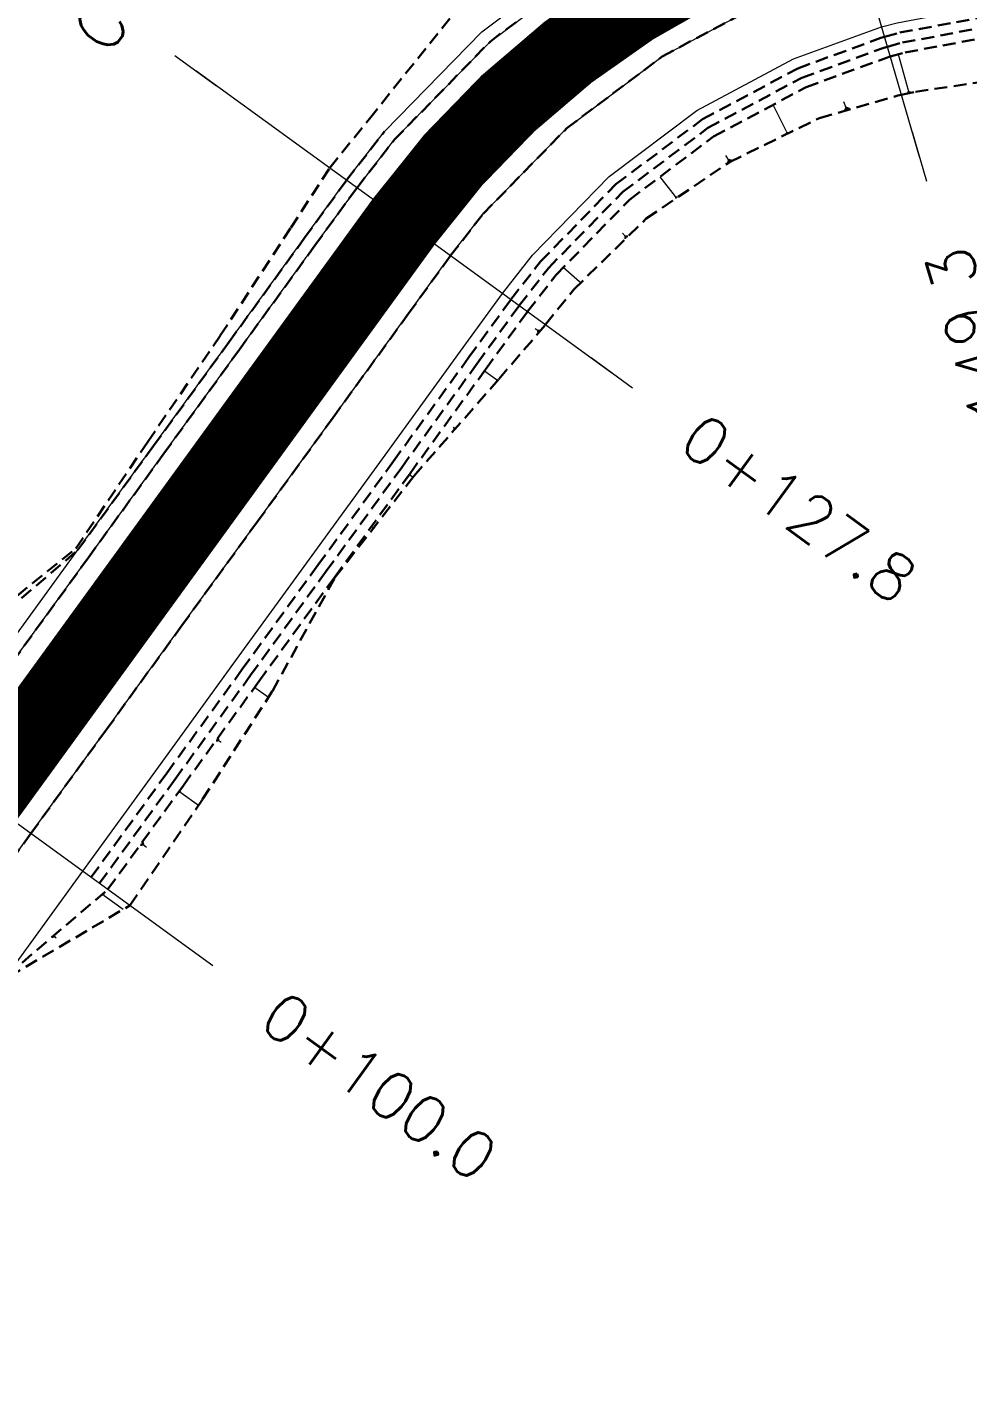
# Model space of a CAD drawing. Header units: metres. Extents: x 544752 to 548977, y 1840603 to 1844608.
# Drawn here: x 545182.3 to 545218.9, y 1844301.4 to 1844354.1 of the extents above; entities that cross this region are included whole.
import ezdxf

# ---------------------------------------------------------------- set-up
doc = ezdxf.new("R2010")
doc.units = ezdxf.units.M
doc.header["$MEASUREMENT"] = 0
for name, pattern in [('ACAD_ISO02W100', [15, 12, -3]), ('Anordnung Grundriss$0$GESTRICHELT', [0.75, 0.5, -0.25]), ('HIDDEN', [0.375, 0.25, -0.125])]:
    doc.linetypes.add(name, pattern=pattern)
doc.layers.add('C-ROAD', color=7, linetype='Continuous')
for name, color, linetype, lineweight in [('C-ROAD-CORR', 5, 'Continuous', 0), ('C-ROAD-SAMP', 150, 'HIDDEN', 0), ('C-ROAD-SAMP-TEXT', 11, 'Continuous', 0), ('C-TOPO-FEAT', 94, 'Continuous', 5)]:
    doc.layers.add(name, color=color, linetype=linetype, lineweight=lineweight)
doc.dimstyles.get("Standard").update_dxf_attribs({"dimtxt": 0.18, "dimasz": 0.18, "dimexe": 0.18, "dimexo": 0.0625, "dimgap": 0.09, "dimtad": 0, "dimtih": 1, "dimtoh": 1, "dimdec": 4, "dimzin": 0, "dimdsep": 46, "dimtxsty": 'Standard', "dimcen": 0.09, "dimadec": 0, "dimazin": 0, "dimtfac": 1, "dimtdec": 4, "dimtofl": 0, "dimtmove": 0, "dimatfit": 3, "dimfxl": 1, "dimtolj": 1, "dimtzin": 0, "dimarcsym": 0})

msp = doc.modelspace()

# ---------------------------------------------------------------- linework, layer by layer
at = {"layer": 'C-ROAD', "color": 3, "linetype": 'Continuous', "lineweight": 13}
msp.add_line((545196.9341651805, 1844346.5174559), (545211.7780346693, 1844366.958054751), dxfattribs=at)
at = {"layer": 'C-ROAD-CORR', "color": 160, "linetype": 'Continuous'}
for p, q in [((545216.5606233695, 1844351.626808459, 799.1835114748349), (545216.1722274472, 1844353.027467105, 797.7298866248283)), ((545216.5203212247, 1844351.52381852, 799.2719941365024), (545216.6482091098, 1844351.559281217, 799.2719941365024)), ((545216.5303967609, 1844351.549566005, 799.2498734710855), (545216.6263126747, 1844351.576163028, 799.2498734710855)), ((545216.5404722971, 1844351.57531349, 799.2277528056686), (545216.6044162397, 1844351.593044838, 799.2277528056686)), ((545216.5505478333, 1844351.601060974, 799.2056321402517), (545216.5825198046, 1844351.609926648, 799.2056321402517)), ((545211.8241964064, 1844350.02202592, 798.2969419104041), (545211.2967173186, 1844351.0641362, 797.1252338485114)), ((545214.1446030692, 1844350.950602163, 798.7183131021802), (545214.0546856336, 1844351.182488669, 798.4690152575226)), ((545211.8087547651, 1844349.934657037, 798.368145521047), (545211.9037468758, 1844349.982738658, 798.368145521047)), ((545211.8126151755, 1844349.956499257, 798.3503446183863), (545211.8838592584, 1844349.992560474, 798.3503446183863)), ((545211.8164755858, 1844349.978341478, 798.3325437157256), (545211.863971641, 1844350.002382289, 798.3325437157256)), ((545211.8203359961, 1844350.000183699, 798.3147428130649), (545211.8440840237, 1844350.012204105, 798.3147428130649)), ((545209.5745087069, 1844348.913295675, 797.9134783661322), (545209.4617101616, 1844349.090451878, 797.7034497914436)), ((545207.5030747231, 1844347.50044356, 797.5017660384078), (545206.902476776, 1844348.266121442, 796.5252196437273)), ((545207.5034748075, 1844347.481971205, 797.516599293048), (545207.5209202076, 1844347.495655381, 797.516599293048)), ((545207.503874892, 1844347.46349885, 797.5314325476882), (545207.538765692, 1844347.490867203, 797.5314325476882)), ((545207.5042749764, 1844347.445026495, 797.5462658023283), (545207.5566111766, 1844347.486079025, 797.5462658023283)), ((545207.5046750609, 1844347.426554139, 797.5610990569685), (545207.5744566611, 1844347.481290846, 797.5610990569685)), ((545205.5538434356, 1844345.940258359, 797.1164711656832), (545205.4356235001, 1844346.063999013, 796.9448787418128)), ((545203.7671182518, 1844344.182742364, 796.7670666502398), (545203.1335700974, 1844344.72811257, 795.9301422551181)), ((545203.7705329129, 1844344.167221427, 796.7797951680603), (545203.7829744568, 1844344.181674576, 796.7797951680603)), ((545203.7739475741, 1844344.151700489, 796.7925236858808), (545203.7988306618, 1844344.180606789, 796.7925236858808)), ((545203.7773622352, 1844344.136179552, 796.8052522037013), (545203.8146868668, 1844344.179539001, 796.8052522037013)), ((545203.7807768964, 1844344.120658615, 796.8179807215218), (545203.8305430718, 1844344.178471213, 796.8179807215218)), ((545202.1581625926, 1844342.265651498, 796.4182618569026), (545202.0371195422, 1844342.353552409, 796.2686691097235)), ((545200.5431634495, 1844340.358750567, 795.9983276781586), (545200.066503533, 1844340.704898821, 795.4092408515019)), ((545200.5464665462, 1844340.348042366, 796.0072925350668), (545200.5543681901, 1844340.358923244, 796.0072925350668)), ((545200.5497696429, 1844340.337334164, 796.0162573919749), (545200.5655729308, 1844340.35909592, 796.0162573919749)), ((545200.5530727396, 1844340.326625963, 796.0252222488831), (545200.5767776715, 1844340.359268597, 796.0252222488831)), ((545200.5563758364, 1844340.315917761, 796.0341871057913), (545200.5879824121, 1844340.359441273, 796.0341871057913)), ((545198.9091015025, 1844338.468572521, 795.55336090044), (545198.850160948, 1844338.511374882, 795.4805183914615)), ((545197.2775425949, 1844336.5763079, 795.1116251331243), (545197.1405722989, 1844336.675775103, 794.9423484765913)), ((545197.2784917541, 1844336.573230851, 795.1142012236695), (545197.2807623257, 1844336.576357519, 795.1142012236695)), ((545197.2794409132, 1844336.570153803, 795.1167773142147), (545197.2839820565, 1844336.576407138, 795.1167773142147)), ((545197.2803900724, 1844336.567076755, 795.1193534047599), (545197.2872017873, 1844336.576456757, 795.1193534047599)), ((545197.2813392315, 1844336.563999707, 795.121929495305), (545197.2904215181, 1844336.576506377, 795.121929495305)), ((545195.7472651764, 1844334.599613362, 794.8006270371983), (545195.7328155056, 1844334.610106647, 794.78276920935)), ((545191.1614636761, 1844328.423541801, 793.9763841590253), (545191.122593573, 1844328.370016123, 793.9763841590253)), ((545191.1655258596, 1844328.410372741, 793.9690341080558), (545191.1363732823, 1844328.370228482, 793.9690341080558)), ((545191.1695880431, 1844328.39720368, 793.9616840570862), (545191.1501529915, 1844328.370440841, 793.9616840570862)), ((545191.1736502266, 1844328.38403462, 793.9543340061167), (545191.1639327009, 1844328.3706532, 793.9543340061167)), ((545191.1777124101, 1844328.370865559, 793.9469839551472), (545191.6691898408, 1844328.013956895, 793.5420511158497)), ((545189.7180532267, 1844326.341203412, 793.7048753908977), (545189.8262009755, 1844326.262667011, 793.6157714519682)), ((545188.2349980277, 1844324.386045337, 793.5045732244874), (545188.1803070524, 1844324.310733688, 793.5045732244874)), ((545188.2407135973, 1844324.367516218, 793.4942315628423), (545188.1996953657, 1844324.311032481, 793.4942315628423)), ((545188.2464291668, 1844324.348987099, 793.4838899011971), (545188.2190836791, 1844324.311331275, 793.4838899011971)), ((545188.2521447364, 1844324.330457981, 793.473548239552), (545188.2384719924, 1844324.311630069, 793.473548239552)), ((545188.2578603058, 1844324.311928862, 793.4632065779068), (545188.9493784077, 1844323.809751576, 792.8934583638978)), ((545186.7935022018, 1844322.285679049, 793.2249694982813), (545186.928624308, 1844322.187553993, 793.1136411346474)), ((545185.2512478135, 1844320.387918746, 793.0356409406703), (545185.1920713428, 1844320.306430392, 793.0356409406703)), ((545185.2574321469, 1844320.367869956, 793.0244511048124), (545185.2130497941, 1844320.306753691, 793.0244511048124)), ((545185.2636164805, 1844320.347821167, 793.0132612689546), (545185.2340282452, 1844320.30707699, 793.0132612689546)), ((545185.269800814, 1844320.327772378, 793.0020714330967), (545185.2550066964, 1844320.307400289, 793.0020714330967)), ((545185.2759851476, 1844320.307723588, 792.9908815972389), (545186.0242182959, 1844319.764360095, 792.3744053273344)), ((545183.3436259807, 1844318.706647857, 792.7891730792791), (545183.415938461, 1844318.654134864, 792.7295941523162))]:
    msp.add_line(p, q, dxfattribs=at)
at = {"layer": 'C-ROAD-CORR', "color": 5, "linetype": 'Anordnung Grundriss$0$GESTRICHELT', "lineweight": 30, "extrusion": (-0.2559461382634869, 0.6600550292393612, 0.7062711467162128), "const_width": 0.1, "elevation": 1078391.777488468}
msp.add_lwpolyline([(-1175133.818643578, -1074719.107169674), (-1175133.714652248, -1074719.24582478), (-1175133.610660919, -1074719.107169674)], dxfattribs=at)
at = {"layer": 'C-ROAD-CORR', "color": 5, "linetype": 'Anordnung Grundriss$0$GESTRICHELT', "lineweight": 30, "extrusion": (-0.3797877116520063, 0.5964770984756425, 0.7070900685713323), "const_width": 0.1, "elevation": 893612.1884020146}
msp.add_lwpolyline([(-1450476.684793186, -892441.4379492911), (-1450476.596939366, -892441.5550877167), (-1450476.509085547, -892441.437949291)], dxfattribs=at)
at = {"layer": 'C-ROAD-CORR', "color": 5, "linetype": 'Anordnung Grundriss$0$GESTRICHELT', "lineweight": 30, "extrusion": (-0.4891139250254048, 0.511954913910385, 0.7061655149249737), "const_width": 0.1, "elevation": 678117.2348432405}
msp.add_lwpolyline([(-1668273.907063323, -675189.5847915213), (-1668273.835511361, -675189.6801941372), (-1668273.763959399, -675189.5847915212)], dxfattribs=at)
at = {"layer": 'C-ROAD-CORR', "color": 5, "linetype": 'Anordnung Grundriss$0$GESTRICHELT', "lineweight": 30, "extrusion": (-0.572155825247077, 0.4154969461337069, 0.7071067807547881), "const_width": 0.1, "elevation": 454941.14102679}
msp.add_lwpolyline([(-1812712.1395998, -453814.7515281567), (-1812712.077022419, -453814.8349646637), (-1812712.014445039, -453814.7515281572)], dxfattribs=at)
at = {"layer": 'C-ROAD-CORR', "color": 5, "linetype": 'Anordnung Grundriss$0$GESTRICHELT', "lineweight": 30, "extrusion": (-0.5721558243403855, 0.4154969456826325, 0.70710678175349), "const_width": 0.1, "elevation": 454940.8104071566}
msp.add_lwpolyline([(-1812707.125779942, -453815.68815473), (-1812707.095308589, -453815.7287832004), (-1812707.064837236, -453815.6881547304)], dxfattribs=at)
at = {"layer": 'C-ROAD-CORR', "color": 5, "linetype": 'Anordnung Grundriss$0$GESTRICHELT', "lineweight": 30, "extrusion": (-0.5721558197891513, 0.4154969478830534, 0.707106784143153), "const_width": 0.1, "elevation": 454940.486207819}
msp.add_lwpolyline([(-1812702.110260683, -453816.4622210982), (-1812702.102790427, -453816.472181439), (-1812702.095320171, -453816.4622210984)], dxfattribs=at)
at = {"layer": 'C-ROAD-CORR', "color": 5, "linetype": 'Anordnung Grundriss$0$GESTRICHELT', "lineweight": 30, "extrusion": (-0.4488359564248821, 0.325942621171068, -0.8320502941074507), "const_width": 0.1, "elevation": 355783.4110362507}
msp.add_lwpolyline([(-1812691.821511155, 535106.0680179815), (-1812691.881610048, 535105.9878861243), (-1812691.941708941, 535106.0680179818)], dxfattribs=at)
at = {"layer": 'C-ROAD-CORR', "color": 5, "linetype": 'Anordnung Grundriss$0$GESTRICHELT', "lineweight": 30, "extrusion": (-0.4488359559711984, 0.3259426207148386, -0.8320502945309035), "const_width": 0.1, "elevation": 355783.8005230771}
msp.add_lwpolyline([(-1812686.806640033, 535105.8079565105), (-1812686.881728873, 535105.7078380566), (-1812686.956817713, 535105.8079565103)], dxfattribs=at)
at = {"layer": 'C-ROAD-CORR', "color": 5, "linetype": 'Anordnung Grundriss$0$GESTRICHELT', "lineweight": 30, "extrusion": (-0.4488359563321659, 0.3259426203631181, -0.8320502944739667), "const_width": 0.1, "elevation": 355784.544151868}
msp.add_lwpolyline([(-1812681.918992302, 535106.0910989551), (-1812681.959177142, 535106.0375191682), (-1812681.999361983, 535106.0910989553)], dxfattribs=at)
at = {"layer": 'C-ROAD-CORR', "color": 92, "linetype": 'Anordnung Grundriss$0$GESTRICHELT', "lineweight": 30}
for points in [[(545177.3400871826, 1844326.411991821, 793.0923485846172), (545180.1444708474, 1844330.554781172, 793.4510743308191), (545184.1791229653, 1844333.804155193, 794.0234297306611), (545186.9758665536, 1844337.952492732, 794.375860746656), (545189.7972226725, 1844342.082956763, 794.7485702559668), (545192.535513373, 1844346.273742523, 795.0528413923803), (545194.0541668218, 1844348.608897549, 795.2181314127632), (545195.5993157084, 1844350.521844158, 795.4544703729567)], [(545177.4133633585, 1844326.358778997, 793.1527215093623), (545180.3513704379, 1844330.404531635, 793.6215408332121), (545184.2603581501, 1844333.745162573, 794.0903601570617), (545187.1983652295, 1844337.79091521, 794.5591794809114), (545190.136372309, 1844341.836667847, 795.0279988047611), (545193.0743793884, 1844345.882420484, 795.4968181286108), (545194.7090012301, 1844348.133359794, 795.7576555894796), (545196.1876279247, 1844350.030117356, 795.9656374524606)]]:
    msp.add_polyline3d(points, dxfattribs=at)
at = {"layer": 'C-ROAD-CORR', "color": 11, "linetype": 'Anordnung Grundriss$0$GESTRICHELT', "lineweight": 30}
msp.add_polyline3d([(545177.4133633585, 1844326.358778997, 793.1527215093623), (545180.3513704379, 1844330.404531635, 793.6215408332121), (545184.2603581501, 1844333.745162573, 794.0903601570617), (545187.1983652295, 1844337.79091521, 794.5591794809114), (545190.136372309, 1844341.836667847, 795.0279988047611), (545193.0743793884, 1844345.882420484, 795.4968181286108), (545194.7090012301, 1844348.133359794, 795.7576555894796), (545196.1876279247, 1844350.030117356, 795.9656374524606)], dxfattribs=at)
at = {"layer": 'C-ROAD-SAMP', "color": 1, "linetype": 'Continuous', "lineweight": 13}
for points in [[(545211.4010911876, 1844368.254638769), (545214.1927164256, 1844358.652200093), (545216.9843416637, 1844349.049761417)], [(545188.8426599063, 1844352.393470059), (545196.9341651807, 1844346.517455901), (545205.0256704551, 1844340.641441742)], [(545172.5180026675, 1844329.913767564), (545180.6095079419, 1844324.037753405), (545188.7010132163, 1844318.161739246)]]:
    msp.add_lwpolyline(points, dxfattribs=at)
at = {"layer": 'C-ROAD-SAMP-TEXT', "color": 4, "linetype": 'Continuous', "lineweight": 5}
for p, q in [((545216.7051791399, 1844350.010005285), (545217.2635041875, 1844348.089517549)), ((545204.2165199276, 1844341.229043158), (545205.8348209825, 1844340.053840326)), ((545187.8918626888, 1844318.749340662), (545189.5101637437, 1844317.57413783))]:
    msp.add_line(p, q, dxfattribs=at)
at = {"layer": 'C-ROAD-SAMP-TEXT', "color": 1, "linetype": 'Continuous', "lineweight": -3}
msp.add_line((545197.7433157081, 1844345.929854485), (545196.1250146532, 1844347.105057317), dxfattribs=at)

# ---------------------------------------------------------------- texts
at = {"layer": 'C-ROAD-SAMP-TEXT', "color": 1, "linetype": 'Continuous', "lineweight": 13, "insert": (545185.6060577965, 1844354.743875723), "char_height": 1.8, "width": 3.116571428571429, "attachment_point": 5, "rotation": 54.013018491965106, "bg_fill": 3, "box_fill_scale": 1.416666666666667, "bg_fill_color": 256, "bg_fill_true_color": 13158600, "bg_fill_transparency": 0}
msp.add_mtext('{\\Fsimplex.shx|c0;C4}', dxfattribs=at)
at = {"layer": 'C-ROAD-SAMP-TEXT', "color": 1, "linetype": 'Continuous', "lineweight": -3, "char_height": 1.8, "width": 10.908, "attachment_point": 5, "rotation": 324.0130184919651, "bg_fill": 3, "box_fill_scale": 1.416666666666667, "bg_fill_color": 256, "bg_fill_true_color": 13158600, "bg_fill_transparency": 0}
for s, insert in [('{\\Fsimplex.shx|c0;0+127.8}', (545212.308025202, 1844335.353028999)), ('{\\Fsimplex.shx|c0;0+100.0}', (545195.9833679632, 1844312.873326503))]:
    msp.add_mtext(s, dxfattribs=dict(at, insert=insert))

# ---------------------------------------------------------------- next in the draw order: linework, layer by layer
at = {"layer": 'C-ROAD', "color": 1, "linetype": 'ACAD_ISO02W100', "lineweight": 60, "ltscale": 0.1, "const_width": 3, "flags": 128}
msp.add_lwpolyline([(545121.849366354, 1844243.12270066), (545196.9341651805, 1844346.5174559)], dxfattribs=at)
at = {"layer": 'C-ROAD-CORR', "color": 11, "linetype": 'Anordnung Grundriss$0$GESTRICHELT', "lineweight": 30}
msp.add_polyline3d([(545161.919896945, 1844288.175503883, 789.3671281081979), (545164.8579040244, 1844292.22125652, 789.8023818730226), (545167.7959111038, 1844296.267009157, 790.259807698157), (545167.8366535876, 1844296.323113178, 790.2663068656708), (545170.7339181833, 1844300.312761794, 790.7286248901138), (545172.7009446297, 1844305.06363613, 791.1974442139635), (545175.638951709, 1844309.109388768, 791.6662635378133), (545178.5769587884, 1844313.155141405, 792.1350828616629), (545181.5149658679, 1844317.200894042, 792.6039021855127), (545185.4239535802, 1844320.54152498, 793.0727215093623), (545188.3619606596, 1844324.587277618, 793.541540833212), (545191.2999677389, 1844328.633030255, 794.0103601570617)], dxfattribs=at)
at = {"layer": 'C-ROAD-CORR', "color": 92, "linetype": 'Anordnung Grundriss$0$GESTRICHELT', "lineweight": 30}
for points in [[(545161.919896945, 1844288.175503883, 789.3671281081979), (545164.8579040244, 1844292.22125652, 789.8023818730226), (545167.7959111038, 1844296.267009157, 790.259807698157), (545167.8366535876, 1844296.323113178, 790.2663068656708), (545170.7339181833, 1844300.312761794, 790.7286248901138), (545172.7009446297, 1844305.06363613, 791.1974442139635), (545175.638951709, 1844309.109388768, 791.6662635378133), (545178.5769587884, 1844313.155141405, 792.1350828616629), (545181.5149658679, 1844317.200894042, 792.6039021855127), (545185.4239535802, 1844320.54152498, 793.0727215093623), (545188.3619606596, 1844324.587277618, 793.541540833212), (545191.2999677389, 1844328.633030255, 794.0103601570617)], [(545162.0501170837, 1844288.080938613, 789.259838521341), (545165.0629343844, 1844292.072364409, 789.6334554469993), (545168.144731886, 1844296.013697099, 789.9724110022169), (545168.1886419344, 1844296.067500849, 789.9763003836272), (545171.2502602771, 1844299.937796525, 790.3032058229387), (545172.7945964827, 1844304.995626583, 791.1202835787408), (545175.8217346338, 1844308.976652643, 791.515666981285), (545178.744539302, 1844313.033445202, 791.9970117134397), (545181.587637202, 1844317.148120451, 792.5440275954861), (545186.2835520534, 1844319.917288497, 792.3644903096164), (545189.109896758, 1844324.04412984, 792.9253093054718), (545191.8232934654, 1844328.252993503, 793.5791872098235)]]:
    msp.add_polyline3d(points, dxfattribs=at)
at = {"layer": 'C-ROAD-SAMP-TEXT', "color": 4, "linetype": 'Continuous', "lineweight": 9}
msp.add_line((545188.0335093788, 1844352.981071475), (545189.6518104337, 1844351.805868643), dxfattribs=at)

# ---------------------------------------------------------------- next in the draw order: texts
at = {"layer": 'C-ROAD-SAMP-TEXT', "color": 1, "linetype": 'Continuous', "lineweight": -3, "insert": (545219.4968043779, 1844340.407566608), "char_height": 1.8, "width": 10.908, "attachment_point": 5, "rotation": 106.21022788060866, "bg_fill": 3, "box_fill_scale": 1.416666666666667, "bg_fill_color": 256, "bg_fill_true_color": 13158600, "bg_fill_transparency": 0}
msp.add_mtext('{\\Fsimplex.shx|c0;0+149.3}', dxfattribs=at)

# ---------------------------------------------------------------- next in the draw order: linework, layer by layer
at = {"layer": 'C-ROAD', "color": 1, "linetype": 'ACAD_ISO02W100', "lineweight": -3, "ltscale": 0.1, "const_width": 3, "flags": 128}
msp.add_lwpolyline([(545196.9341651805, 1844346.5174559, -0.342403733297367), (545235.2670692863, 1844357.661614812)], format="xyb", dxfattribs=at)
at = {"layer": 'C-ROAD-CORR', "color": 11, "linetype": 'Anordnung Grundriss$0$GESTRICHELT', "lineweight": 30}
for points in [[(545156.5706819177, 1844298.239399348, 790.224261258241), (545159.567988101, 1844302.242089247, 790.6084014562375), (545159.6098212916, 1844302.297401201, 790.613552658509), (545162.5729349542, 1844306.239230526, 790.9944901923444), (545165.5351292273, 1844310.267418534, 791.4334174343875), (545168.4461171743, 1844314.332792341, 791.9356287308743), (545171.3519269014, 1844318.401926549, 792.4442396032348), (545174.397588449, 1844322.369501003, 792.7800126464253), (545177.3400871826, 1844326.411991821, 793.0923485846172), (545180.1444708474, 1844330.554781172, 793.4510743308191), (545184.1791229653, 1844333.804155193, 794.0234297306611), (545186.9758665536, 1844337.952492732, 794.375860746656), (545189.7972226725, 1844342.082956763, 794.7485702559668), (545192.535513373, 1844346.273742523, 795.0528413923803), (545194.0541668218, 1844348.608897549, 795.2181314127632), (545195.5993157084, 1844350.521844158, 795.4544703729567), (545199.1015221964, 1844354.895972143, 796.5501555987879), (545203.0314005058, 1844359.153121724, 798.0654500467282), (545207.5523534787, 1844363.18842053, 799.9669922020393), (545211.8523518929, 1844365.914986504, 801.4334811715464), (545212.0514966579, 1844366.017419189, 801.4923304570713), (545212.8789940849, 1844366.428721337, 801.734832916218), (545218.749118789, 1844369.648664446, 804.2866039566247), (545225.3541047338, 1844371.717325343, 806.5877824344045)], [(545171.2502602771, 1844299.937796525, 790.3032058229387), (545172.7945964827, 1844304.995626583, 791.1202835787408), (545175.8217346338, 1844308.976652643, 791.515666981285), (545178.744539302, 1844313.033445202, 791.9970117134397), (545181.587637202, 1844317.148120451, 792.5440275954861), (545186.2835520534, 1844319.917288497, 792.3644903096164), (545189.109896758, 1844324.04412984, 792.9253093054718), (545191.8232934654, 1844328.252993503, 793.5791872098235), (545194.2533087231, 1844332.66764748, 794.4981301016782), (545197.3249854387, 1844336.616329838, 795.1321469156219), (545200.6328970572, 1844340.39345949, 796.0581179393172), (545202.4477570337, 1844342.513510689, 796.5417052208471), (545203.5474149627, 1844343.878614043, 796.7776892793421), (545206.3605672996, 1844346.636906996, 797.3344795265285), (545209.6070372474, 1844348.837573582, 797.9942347050043), (545213.1048320294, 1844350.550332267, 798.6012304118833), (545216.1507876008, 1844351.425627631, 799.211008730325), (545216.2849456989, 1844351.455495098, 799.2368395150597), (545216.8376018278, 1844351.572715016, 799.3405434328419), (545220.6285179505, 1844352.129926749, 799.9371348783205)]]:
    msp.add_polyline3d(points, dxfattribs=at)
at = {"layer": 'C-ROAD-CORR', "color": 5, "linetype": 'Anordnung Grundriss$0$GESTRICHELT', "lineweight": 30}
for points in [[(545161.2016192626, 1844301.141444788, 790.3663068656708), (545164.0988838582, 1844305.131093404, 790.8286248901138), (545167.0368909376, 1844309.176846042, 791.2974442139636), (545169.9748980169, 1844313.222598679, 791.7662635378133), (545172.9129050963, 1844317.268351316, 792.2350828616629), (545175.8509121757, 1844321.314103953, 792.7039021855127), (545178.7889192551, 1844325.35985659, 793.1727215093623), (545181.7269263346, 1844329.405609228, 793.641540833212), (545184.6649334138, 1844333.451361865, 794.1103601570617), (545187.6029404933, 1844337.497114502, 794.5791794809114), (545190.5409475727, 1844341.542867139, 795.047998804761), (545193.4789546521, 1844345.588619777, 795.5168181286108), (545195.1135764938, 1844347.839559086, 795.7776555894795), (545196.571267795, 1844349.709461076, 795.9856374524605), (545200.3001920207, 1844353.532171253, 796.4544567763102), (545204.5698957428, 1844356.739603108, 796.9232761001599), (545209.2799155882, 1844359.25628784, 797.3920954240095), (545213.3819070493, 1844360.759093737, 797.7754918436648), (545213.564600747, 1844360.812748795, 797.7921756722362), (545214.3194278292, 1844361.02300948, 797.8604991714869), (545219.5698559951, 1844361.998198209, 798.31223957687)], [(545164.842796636, 1844298.497238417, 790.3663068656708), (545167.7400612317, 1844302.486887033, 790.8286248901138), (545170.6780683111, 1844306.53263967, 791.2974442139636), (545173.6160753904, 1844310.578392307, 791.7662635378133), (545176.5540824698, 1844314.624144944, 792.2350828616629), (545179.4920895492, 1844318.669897582, 792.7039021855127), (545182.4300966286, 1844322.715650219, 793.1727215093623), (545185.368103708, 1844326.761402856, 793.641540833212), (545188.3061107873, 1844330.807155493, 794.1103601570617), (545191.2441178667, 1844334.852908131, 794.5791794809114), (545194.1821249461, 1844338.898660768, 795.047998804761), (545197.1201320256, 1844342.944413405, 795.5168181286108), (545198.7547538673, 1844345.195352715, 795.7776555894795), (545200.0240266279, 1844346.823554556, 795.9856374524605), (545203.270956854, 1844350.152148131, 796.4544567763102), (545206.988766397, 1844352.944993147, 796.9232761001599), (545211.0899775978, 1844355.136375763, 797.3920954240095), (545214.6617530633, 1844356.444931688, 797.7754918436648), (545214.8208321041, 1844356.491651391, 797.7921756722362), (545215.4780916031, 1844356.67473416, 797.8604991714869), (545220.0498589225, 1844357.523871758, 798.31223957687)]]:
    msp.add_polyline3d(points, dxfattribs=at)
at = {"layer": 'C-ROAD-CORR', "color": 160, "linetype": 'Anordnung Grundriss$0$GESTRICHELT', "lineweight": 30}
for points in [[(545161.2016192626, 1844301.141444788, 790.2163068656708), (545164.0988838582, 1844305.131093404, 790.6786248901138), (545167.0368909376, 1844309.176846042, 791.1474442139636), (545169.9748980169, 1844313.222598679, 791.6162635378133), (545172.9129050963, 1844317.268351316, 792.085082861663), (545175.8509121757, 1844321.314103953, 792.5539021855127), (545178.7889192551, 1844325.35985659, 793.0227215093623), (545181.7269263346, 1844329.405609228, 793.4915408332121), (545184.6649334138, 1844333.451361865, 793.9603601570617), (545187.6029404933, 1844337.497114502, 794.4291794809114), (545190.5409475727, 1844341.542867139, 794.8979988047611), (545193.4789546521, 1844345.588619777, 795.3668181286108), (545195.1135764938, 1844347.839559086, 795.6276555894796), (545196.571267795, 1844349.709461076, 795.8356374524606), (545200.3001920207, 1844353.532171253, 796.3044567763102), (545204.5698957428, 1844356.739603108, 796.7732761001599), (545209.2799155882, 1844359.25628784, 797.2420954240096), (545213.3819070493, 1844360.759093737, 797.6254918436648), (545213.564600747, 1844360.812748795, 797.6421756722362), (545214.3194278292, 1844361.02300948, 797.710499171487), (545219.5698559951, 1844361.998198209, 798.16223957687)], [(545164.842796636, 1844298.497238417, 790.2163068656708), (545167.7400612317, 1844302.486887033, 790.6786248901138), (545170.6780683111, 1844306.53263967, 791.1474442139636), (545173.6160753904, 1844310.578392307, 791.6162635378133), (545176.5540824698, 1844314.624144944, 792.085082861663), (545179.4920895492, 1844318.669897582, 792.5539021855127), (545182.4300966286, 1844322.715650219, 793.0227215093623), (545185.368103708, 1844326.761402856, 793.4915408332121), (545188.3061107873, 1844330.807155493, 793.9603601570617), (545191.2441178667, 1844334.852908131, 794.4291794809114), (545194.1821249461, 1844338.898660768, 794.8979988047611), (545197.1201320256, 1844342.944413405, 795.3668181286108), (545198.7547538673, 1844345.195352715, 795.6276555894796), (545200.0240266279, 1844346.823554556, 795.8356374524606), (545203.270956854, 1844350.152148131, 796.3044567763102), (545206.988766397, 1844352.944993147, 796.7732761001599), (545211.0899775978, 1844355.136375763, 797.2420954240096), (545214.6617530633, 1844356.444931688, 797.6254918436648), (545214.8208321041, 1844356.491651391, 797.6421756722362), (545215.4780916031, 1844356.67473416, 797.710499171487), (545220.0498589225, 1844357.523871758, 798.16223957687)]]:
    msp.add_polyline3d(points, dxfattribs=at)
at = {"layer": 'C-ROAD-CORR', "color": 150, "linetype": 'Anordnung Grundriss$0$GESTRICHELT', "lineweight": 30}
msp.add_polyline3d([(545163.0222079493, 1844299.819341603, 790.4338068656708), (545165.9194725449, 1844303.808990219, 790.8961248901138), (545168.8574796243, 1844307.854742856, 791.3649442139636), (545171.7954867036, 1844311.900495493, 791.8337635378133), (545174.733493783, 1844315.94624813, 792.3025828616629), (545177.6715008625, 1844319.992000767, 792.7714021855127), (545180.6095079419, 1844324.037753405, 793.2402215093623), (545183.5475150213, 1844328.083506042, 793.709040833212), (545186.4855221006, 1844332.129258679, 794.1778601570617), (545189.42352918, 1844336.175011316, 794.6466794809114), (545192.3615362594, 1844340.220763953, 795.115498804761), (545195.2995433388, 1844344.266516591, 795.5843181286108), (545196.9341651805, 1844346.5174559, 795.8451555894795), (545198.2976472115, 1844348.266507816, 796.0531374524605), (545201.7855744374, 1844351.842159692, 796.5219567763102), (545205.7793310699, 1844354.842298128, 796.9907761001599), (545210.184946593, 1844357.196331802, 797.4595954240095), (545214.0218300563, 1844358.602012713, 797.8429918436648), (545214.1927164255, 1844358.652200093, 797.8596756722362), (545214.8987597162, 1844358.84887182, 797.9279991714869), (545219.8098574588, 1844359.761034983, 798.37973957687)], dxfattribs=at)
msp.add_polyline3d([(545163.0222079493, 1844299.819341603, 790.4338068656708), (545165.9194725449, 1844303.808990219, 790.8961248901138), (545168.8574796243, 1844307.854742856, 791.3649442139636), (545171.7954867036, 1844311.900495493, 791.8337635378133), (545174.733493783, 1844315.94624813, 792.3025828616629), (545177.6715008625, 1844319.992000767, 792.7714021855127), (545180.6095079419, 1844324.037753405, 793.2402215093623), (545183.5475150213, 1844328.083506042, 793.709040833212), (545186.4855221006, 1844332.129258679, 794.1778601570617), (545189.42352918, 1844336.175011316, 794.6466794809114), (545192.3615362594, 1844340.220763953, 795.115498804761), (545195.2995433388, 1844344.266516591, 795.5843181286108), (545196.9341651805, 1844346.5174559, 795.8451555894795), (545198.2976472115, 1844348.266507816, 796.0531374524605), (545201.7855744374, 1844351.842159692, 796.5219567763102), (545205.7793310699, 1844354.842298128, 796.9907761001599), (545210.184946593, 1844357.196331802, 797.4595954240095), (545214.0218300563, 1844358.602012713, 797.8429918436648), (545214.1927164255, 1844358.652200093, 797.8596756722362), (545214.8987597162, 1844358.84887182, 797.9279991714869), (545219.8098574588, 1844359.761034983, 798.37973957687)], dxfattribs=at)
at = {"layer": 'C-ROAD-CORR', "color": 92, "linetype": 'Anordnung Grundriss$0$GESTRICHELT', "lineweight": 30}
for points in [[(545184.7766331582, 1844321.011606113, 792.6727215093623), (545187.7146402376, 1844325.05735875, 793.141540833212), (545190.6526473169, 1844329.103111387, 793.6103601570617), (545193.5906543963, 1844333.148864025, 794.0791794809114), (545196.5286614757, 1844337.194616662, 794.547998804761), (545199.4666685552, 1844341.240369299, 795.0168181286108), (545201.1012903969, 1844343.491308609, 795.2776555894795), (545202.2491378757, 1844344.963748132, 795.4856374524605), (545205.1854497466, 1844347.973911008, 795.9544567763102), (545208.5475941519, 1844350.499577839, 796.4232761001599), (545212.256462004, 1844352.481321314, 796.8920954240095), (545215.4865427167, 1844353.664693924, 797.2754918436648), (545215.6304034231, 1844353.706944175, 797.2921756722362), (545216.2247860353, 1844353.872512287, 797.3604991714869), (545220.3591941425, 1844354.640416934, 797.81223957687), (545224.5624063708, 1844354.766966953, 798.2389452364021), (545228.7355238488, 1844354.249184704, 798.6406161500834), (545232.7803558153, 1844353.099253269, 799.0172523179137), (545233.3718494067, 1844352.873019861, 799.0717518944988), (545237.3214944559, 1844351.309837781, 799.3688537398932), (545241.970615768, 1844349.469818481, 799.6954204160218), (545246.61973708, 1844347.62979918, 799.9969523462994)], [(545185.1002933691, 1844320.776565546, 792.6727215093623), (545188.0383004486, 1844324.822318184, 793.141540833212), (545190.9763075279, 1844328.868070821, 793.6103601570617), (545193.9143146073, 1844332.913823458, 794.0791794809114), (545196.8523216867, 1844336.959576095, 794.547998804761), (545199.7903287661, 1844341.005328733, 795.0168181286108), (545201.4249506078, 1844343.256268042, 795.2776555894795), (545202.5560497721, 1844344.707223108, 795.4856374524605), (545205.4495177317, 1844347.673464508, 795.9544567763102), (545208.7626048768, 1844350.162279176, 796.4232761001599), (545212.4173564048, 1844352.115106907, 796.8920954240095), (545215.6003068069, 1844353.281212853, 797.2754918436648), (545215.7420684326, 1844353.322846628, 797.2921756722362), (545216.3277783707, 1844353.485998926, 797.3604991714869), (545220.4018610694, 1844354.242699027, 797.81223957687), (545224.5437439638, 1844354.367402547, 798.2389452364021), (545228.6559712224, 1844353.857175291, 798.6406161500834), (545232.6417847915, 1844352.724022578, 799.0172523179137), (545233.2246478627, 1844352.501090156, 799.0717518944988), (545237.1742929119, 1844350.937908076, 799.3688537398932), (545241.823414224, 1844349.097888776, 799.6954204160218), (545246.4725355359, 1844347.257869475, 799.9969523462994)]]:
    msp.add_polyline3d(points, dxfattribs=at)
at = {"layer": 'C-ROAD-CORR', "color": 1, "linetype": 'Anordnung Grundriss$0$GESTRICHELT', "lineweight": 30}
for points in [[(545185.4239535802, 1844320.54152498, 793.0727215093623), (545188.3619606596, 1844324.587277618, 793.541540833212), (545191.2999677389, 1844328.633030255, 794.0103601570617), (545194.2379748183, 1844332.678782892, 794.4791794809114), (545197.1759818977, 1844336.724535529, 794.947998804761), (545200.1139889772, 1844340.770288166, 795.4168181286108), (545201.7486108189, 1844343.021227476, 795.6776555894795), (545202.8629616683, 1844344.450698084, 795.8856374524605), (545205.7135857169, 1844347.373018009, 796.3544567763101), (545208.9776156016, 1844349.824980512, 796.8232761001599), (545212.5782508057, 1844351.7488925, 797.2920954240095), (545215.714070897, 1844352.897731782, 797.6754918436648), (545215.8537334421, 1844352.938749081, 797.6921756722362), (545216.4307707063, 1844353.099485564, 797.7604991714869), (545220.4445279962, 1844353.84498112, 798.2122395768699), (545224.5250815569, 1844353.967838141, 798.638945236402), (545228.576418596, 1844353.465165878, 799.0406161500833), (545232.5032137675, 1844352.348791887, 799.4172523179137), (545233.0774463187, 1844352.129160451, 799.4717518944988), (545237.0270913679, 1844350.565978371, 799.7688537398932), (545241.67621268, 1844348.725959071, 800.0954204160217), (545246.3253339919, 1844346.88593977, 800.3969523462994)], [(545194.2533087231, 1844332.66764748, 794.4981301016782), (545197.3249854387, 1844336.616329838, 795.1321469156219), (545200.6328970572, 1844340.39345949, 796.0581179393172), (545202.4477570337, 1844342.513510689, 796.5417052208471), (545203.5474149627, 1844343.878614043, 796.7776892793421), (545206.3605672996, 1844346.636906996, 797.3344795265285), (545209.6070372474, 1844348.837573582, 797.9942347050043), (545213.1048320294, 1844350.550332267, 798.6012304118833), (545216.1507876008, 1844351.425627631, 799.211008730325), (545216.2849456989, 1844351.455495098, 799.2368395150597), (545216.8376018278, 1844351.572715016, 799.3405434328419), (545220.6285179505, 1844352.129926749, 799.9371348783205), (545224.4482111976, 1844352.322034386, 800.2865431998989), (545228.2854183889, 1844352.031211709, 800.5037995559516), (545232.1153089914, 1844351.298400737, 800.5369807148842), (545232.6903490901, 1844351.15109355, 800.5236355036335), (545236.7995386331, 1844349.991027734, 800.3871970767675), (545241.6214754926, 1844348.587656269, 800.2441612126845)]]:
    msp.add_polyline3d(points, dxfattribs=at)
at = {"layer": 'C-TOPO-FEAT', "color": 94, "linetype": 'Continuous', "lineweight": 0, "ltscale": 2}
for points in [[(545160.756301515, 1844301.379141475, 790.3398076981571), (545160.7970439988, 1844301.435245496, 790.3463068656708), (545163.6943085945, 1844305.424894112, 790.8086248901138), (545166.6323156739, 1844309.470646749, 791.2774442139636), (545169.5703227532, 1844313.516399387, 791.7462635378133), (545172.5083298326, 1844317.562152024, 792.215082861663), (545175.446336912, 1844321.607904661, 792.6839021855127), (545178.3843439914, 1844325.653657298, 793.1527215093623), (545181.3223510708, 1844329.699409936, 793.6215408332121), (545184.2603581501, 1844333.745162573, 794.0903601570617), (545187.1983652295, 1844337.79091521, 794.5591794809114), (545190.136372309, 1844341.836667847, 795.0279988047611), (545193.0743793884, 1844345.882420484, 795.4968181286108), (545194.7090012301, 1844348.133359794, 795.7576555894796), (545196.1876279247, 1844350.030117356, 795.9656374524606), (545199.9701070392, 1844353.907729378, 796.4344567763102), (545204.3011323368, 1844357.161226438, 796.9032761001599), (545209.0787975872, 1844359.714055849, 797.3720954240096), (545213.2397019367, 1844361.238445075, 797.7554918436648), (545213.4250194851, 1844361.292870729, 797.7721756722362), (545214.1906874098, 1844361.506151182, 797.840499171487), (545219.5165223365, 1844362.495345592, 798.29223957687)], [(545161.2016192626, 1844301.141444788, 789.9163068656708), (545164.0988838582, 1844305.131093404, 790.3786248901138), (545167.0368909376, 1844309.176846042, 790.8474442139635), (545169.9748980169, 1844313.222598679, 791.3162635378133), (545172.9129050963, 1844317.268351316, 791.7850828616629), (545175.8509121757, 1844321.314103953, 792.2539021855126), (545178.7889192551, 1844325.35985659, 792.7227215093623), (545181.7269263346, 1844329.405609228, 793.191540833212), (545184.6649334138, 1844333.451361865, 793.6603601570616), (545187.6029404933, 1844337.497114502, 794.1291794809114), (545190.5409475727, 1844341.542867139, 794.597998804761), (545193.4789546521, 1844345.588619777, 795.0668181286107), (545195.1135764938, 1844347.839559086, 795.3276555894795), (545196.571267795, 1844349.709461076, 795.5356374524605), (545200.3001920207, 1844353.532171253, 796.0044567763101), (545204.5698957428, 1844356.739603108, 796.4732761001599), (545209.2799155882, 1844359.25628784, 796.9420954240095), (545213.3819070493, 1844360.759093737, 797.3254918436647), (545213.564600747, 1844360.812748795, 797.3421756722362), (545214.3194278292, 1844361.02300948, 797.4104991714869), (545219.5698559951, 1844361.998198209, 797.8622395768699)], [(545163.0222079493, 1844299.819341603, 790.2838068656708), (545165.9194725449, 1844303.808990219, 790.7461248901138), (545168.8574796243, 1844307.854742856, 791.2149442139636), (545171.7954867036, 1844311.900495493, 791.6837635378133), (545174.733493783, 1844315.94624813, 792.152582861663), (545177.6715008625, 1844319.992000767, 792.6214021855127), (545180.6095079419, 1844324.037753405, 793.0902215093623), (545183.5475150213, 1844328.083506042, 793.5590408332121), (545186.4855221006, 1844332.129258679, 794.0278601570617), (545189.42352918, 1844336.175011316, 794.4966794809114), (545192.3615362594, 1844340.220763953, 794.9654988047611), (545195.2995433388, 1844344.266516591, 795.4343181286108), (545196.9341651805, 1844346.5174559, 795.6951555894796), (545198.2976472115, 1844348.266507816, 795.9031374524606), (545201.7855744374, 1844351.842159692, 796.3719567763102), (545205.7793310699, 1844354.842298128, 796.8407761001599), (545210.184946593, 1844357.196331802, 797.3095954240096), (545214.0218300563, 1844358.602012713, 797.6929918436648), (545214.1927164255, 1844358.652200093, 797.7096756722362), (545214.8987597162, 1844358.84887182, 797.777999171487), (545219.8098574588, 1844359.761034983, 798.22973957687)], [(545163.0222079493, 1844299.819341603, 790.2838068656708), (545165.9194725449, 1844303.808990219, 790.7461248901138), (545168.8574796243, 1844307.854742856, 791.2149442139636), (545171.7954867036, 1844311.900495493, 791.6837635378133), (545174.733493783, 1844315.94624813, 792.152582861663), (545177.6715008625, 1844319.992000767, 792.6214021855127), (545180.6095079419, 1844324.037753405, 793.0902215093623), (545183.5475150213, 1844328.083506042, 793.5590408332121), (545186.4855221006, 1844332.129258679, 794.0278601570617), (545189.42352918, 1844336.175011316, 794.4966794809114), (545192.3615362594, 1844340.220763953, 794.9654988047611), (545195.2995433388, 1844344.266516591, 795.4343181286108), (545196.9341651805, 1844346.5174559, 795.6951555894796), (545198.2976472115, 1844348.266507816, 795.9031374524606), (545201.7855744374, 1844351.842159692, 796.3719567763102), (545205.7793310699, 1844354.842298128, 796.8407761001599), (545210.184946593, 1844357.196331802, 797.3095954240096), (545214.0218300563, 1844358.602012713, 797.6929918436648), (545214.1927164255, 1844358.652200093, 797.7096756722362), (545214.8987597162, 1844358.84887182, 797.777999171487), (545219.8098574588, 1844359.761034983, 798.22973957687)], [(545163.0222079493, 1844299.819341603, 789.9838068656708), (545165.9194725449, 1844303.808990219, 790.4461248901138), (545168.8574796243, 1844307.854742856, 790.9149442139635), (545171.7954867036, 1844311.900495493, 791.3837635378133), (545174.733493783, 1844315.94624813, 791.8525828616629), (545177.6715008625, 1844319.992000767, 792.3214021855126), (545180.6095079419, 1844324.037753405, 792.7902215093623), (545183.5475150213, 1844328.083506042, 793.259040833212), (545186.4855221006, 1844332.129258679, 793.7278601570616), (545189.42352918, 1844336.175011316, 794.1966794809114), (545192.3615362594, 1844340.220763953, 794.665498804761), (545195.2995433388, 1844344.266516591, 795.1343181286107), (545196.9341651805, 1844346.5174559, 795.3951555894795), (545198.2976472115, 1844348.266507816, 795.6031374524605), (545201.7855744374, 1844351.842159692, 796.0719567763101), (545205.7793310699, 1844354.842298128, 796.5407761001599), (545210.184946593, 1844357.196331802, 797.0095954240095), (545214.0218300563, 1844358.602012713, 797.3929918436647), (545214.1927164255, 1844358.652200093, 797.4096756722362), (545214.8987597162, 1844358.84887182, 797.4779991714869), (545219.8098574588, 1844359.761034983, 797.9297395768699)], [(545163.0222079493, 1844299.819341603, 789.9838068656708), (545165.9194725449, 1844303.808990219, 790.4461248901138), (545168.8574796243, 1844307.854742856, 790.9149442139635), (545171.7954867036, 1844311.900495493, 791.3837635378133), (545174.733493783, 1844315.94624813, 791.8525828616629), (545177.6715008625, 1844319.992000767, 792.3214021855126), (545180.6095079419, 1844324.037753405, 792.7902215093623), (545183.5475150213, 1844328.083506042, 793.259040833212), (545186.4855221006, 1844332.129258679, 793.7278601570616), (545189.42352918, 1844336.175011316, 794.1966794809114), (545192.3615362594, 1844340.220763953, 794.665498804761), (545195.2995433388, 1844344.266516591, 795.1343181286107), (545196.9341651805, 1844346.5174559, 795.3951555894795), (545198.2976472115, 1844348.266507816, 795.6031374524605), (545201.7855744374, 1844351.842159692, 796.0719567763101), (545205.7793310699, 1844354.842298128, 796.5407761001599), (545210.184946593, 1844357.196331802, 797.0095954240095), (545214.0218300563, 1844358.602012713, 797.3929918436647), (545214.1927164255, 1844358.652200093, 797.4096756722362), (545214.8987597162, 1844358.84887182, 797.4779991714869), (545219.8098574588, 1844359.761034983, 797.9297395768699)], [(545164.842796636, 1844298.497238417, 789.9163068656708), (545167.7400612317, 1844302.486887033, 790.3786248901138), (545170.6780683111, 1844306.53263967, 790.8474442139635), (545173.6160753904, 1844310.578392307, 791.3162635378133), (545176.5540824698, 1844314.624144944, 791.7850828616629), (545179.4920895492, 1844318.669897582, 792.2539021855126), (545182.4300966286, 1844322.715650219, 792.7227215093623), (545185.368103708, 1844326.761402856, 793.191540833212), (545188.3061107873, 1844330.807155493, 793.6603601570616), (545191.2441178667, 1844334.852908131, 794.1291794809114), (545194.1821249461, 1844338.898660768, 794.597998804761), (545197.1201320256, 1844342.944413405, 795.0668181286107), (545198.7547538673, 1844345.195352715, 795.3276555894795), (545200.0240266279, 1844346.823554556, 795.5356374524605), (545203.270956854, 1844350.152148131, 796.0044567763101), (545206.988766397, 1844352.944993147, 796.4732761001599), (545211.0899775978, 1844355.136375763, 796.9420954240095), (545214.6617530633, 1844356.444931688, 797.3254918436647), (545214.8208321041, 1844356.491651391, 797.3421756722362), (545215.4780916031, 1844356.67473416, 797.4104991714869), (545220.0498589225, 1844357.523871758, 797.8622395768699)], [(545169.7629375503, 1844301.017883493, 790.7286248901138), (545172.7009446297, 1844305.06363613, 791.1974442139635), (545175.638951709, 1844309.109388768, 791.6662635378133), (545178.5769587884, 1844313.155141405, 792.1350828616629), (545181.5149658679, 1844317.200894042, 792.6039021855127), (545184.4529729473, 1844321.246646679, 793.0727215093623), (545187.3909800267, 1844325.292399317, 793.541540833212), (545190.328987106, 1844329.338151954, 794.0103601570617), (545193.2669941854, 1844333.383904591, 794.4791794809114), (545196.2050012648, 1844337.429657228, 794.947998804761), (545199.1430083442, 1844341.475409865, 795.4168181286108), (545200.7776301859, 1844343.726349175, 795.6776555894795), (545201.9422259795, 1844345.220273156, 795.8856374524605), (545204.9213817613, 1844348.274357508, 796.3544567763101), (545208.3325834271, 1844350.836876502, 796.8232761001599), (545212.0955676031, 1844352.84753572, 797.2920954240095), (545215.3727786266, 1844354.048174995, 797.6754918436648), (545215.5187384136, 1844354.091041722, 797.6921756722362), (545216.1217936998, 1844354.259025649, 797.7604991714869), (545220.3165272155, 1844355.038134841, 798.2122395768699)]]:
    msp.add_polyline3d(points, dxfattribs=at)

# ---------------------------------------------------------------- next in the draw order: leaders
msp.add_leader([(545406.6634685152, 1844316.111282839), (545234.1588323391, 1844544.604260705), (544798.9612056455, 1844544.604260705)], dimstyle='Standard', override={"dimgap": 0.09, "dimtad": 0})

doc.saveas('drawing.dxf')
